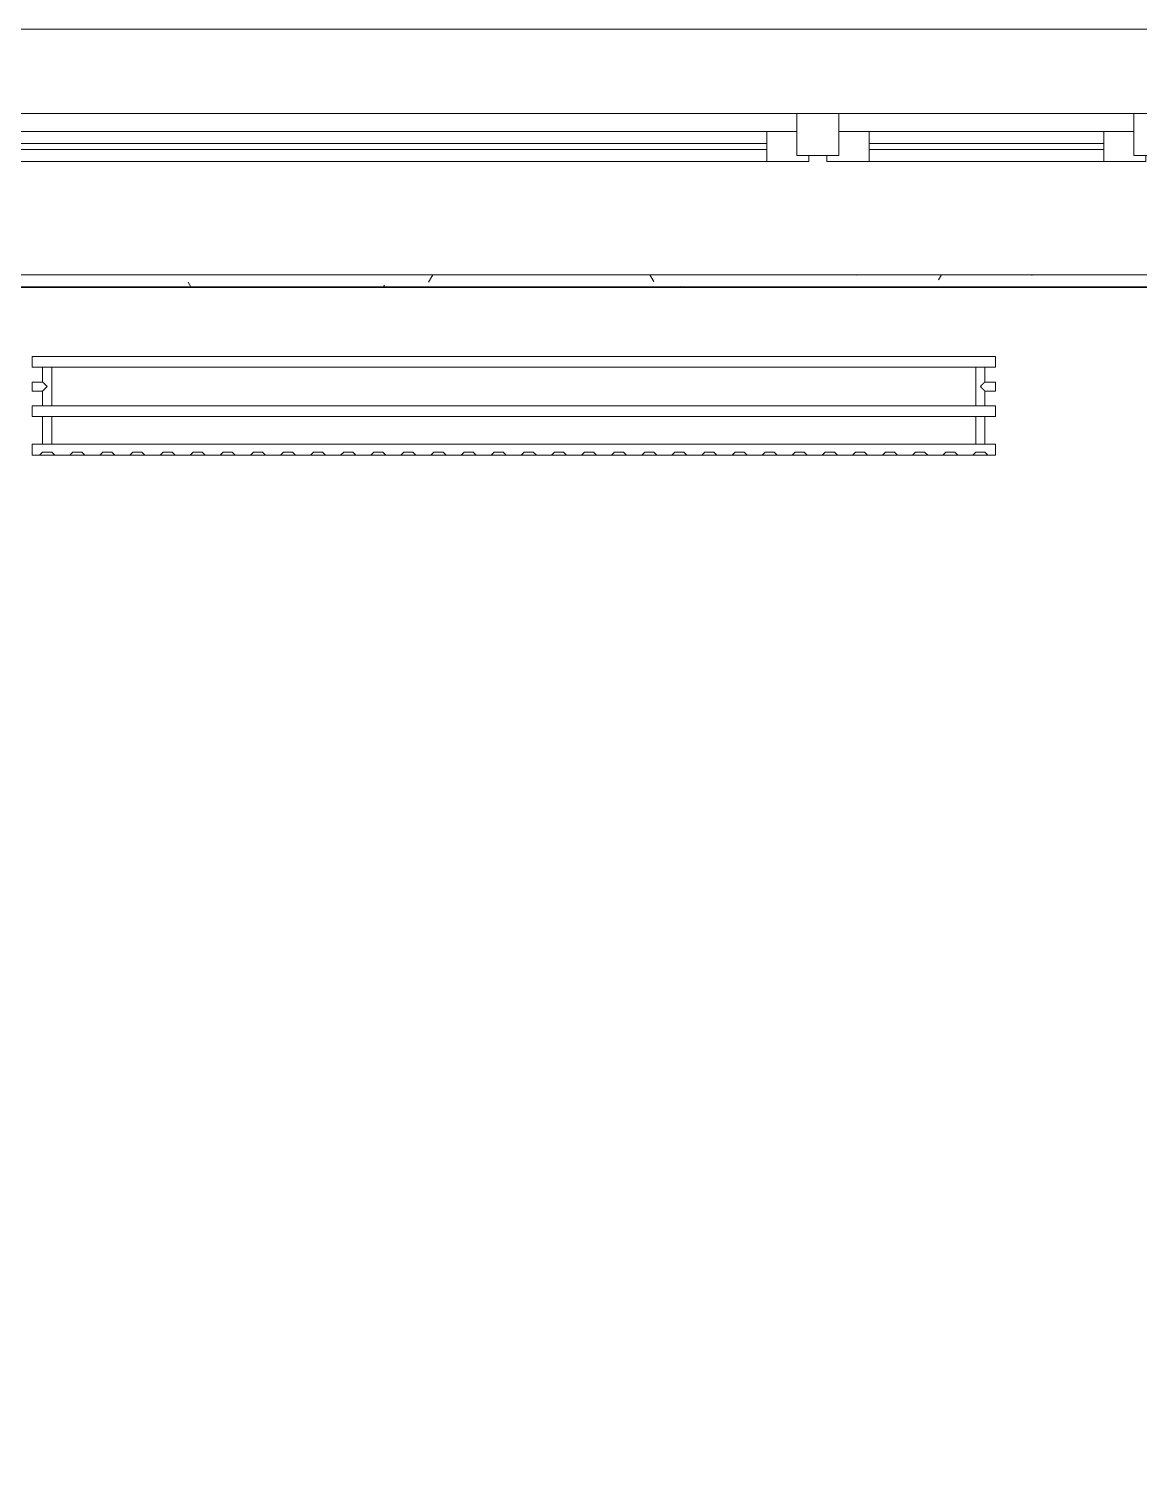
# Model space of a CAD drawing. Header units: millimetres. Extents: x -1113 to 415037, y -3642 to 354837.
# Drawn here: x 252417 to 254261, y 19145 to 21558 of the extents above; entities that cross this region are included whole.
import ezdxf

# ---------------------------------------------------------------- set-up
doc = ezdxf.new("R2010")
doc.units = ezdxf.units.MM
for name, color, linetype, lineweight in [('A-AREA-BNDY', 7, 'Continuous', 5), ('A-GLAZ', 7, 'Continuous', 9), ('A-GLAZ-1', 7, 'Continuous', 5), ('A-WALL', 7, 'Continuous', 5), ('I-WALL', 7, 'Continuous', 5)]:
    doc.layers.add(name, color=color, linetype=linetype, lineweight=lineweight)
doc.layers.add('A-WALL-1', color=9, linetype='Continuous', lineweight=5, true_color=0x808080)
doc.layers.add('M-EQPM-1', color=7, linetype='Continuous', lineweight=9, true_color=0xb2b2b2)

# ---------------------------------------------------------------- blocks, each defined once
blk = doc.blocks.new('120_Окно_СКБ_2Ст_Фрамуга сверху - 120_Окно_СКБ_2Ст_2300х2500_h_ ДОО-23103760-Объем проектирования 2 этажа')
at = {"layer": 'A-GLAZ'}
for p, q in [((-1150, -127), (-1150, -57)), ((-1150, -57), (-1080, -57)), ((-1080, -57), (-1080, -127)), ((520, -127), (520, -57)), ((520, -57), (590, -57)), ((590, -57), (590, -127)), ((1080, -127), (1080, -57)), ((1080, -57), (1150, -57)), ((1150, -57), (1150, -127)), ((520, -87), (-1080, -87)), ((-1080, -87), (-1080, -127)), ((-1030, -137), (-1030, -87)), ((470, -137), (470, -87)), ((520, -127), (520, -87)), ((1080, -87), (590, -87)), ((590, -87), (590, -127)), ((640, -137), (640, -87)), ((1030, -137), (1030, -87)), ((1080, -127), (1080, -87)), ((-1080, -127), (-1150, -127)), ((-1080, -127), (-1100, -127)), ((-1100, -127), (-1100, -137)), ((-1100, -137), (540, -137)), ((540, -137), (-1100, -137)), ((590, -127), (520, -127)), ((540, -127), (520, -127)), ((540, -137), (540, -127)), ((590, -127), (570, -127)), ((570, -127), (570, -137)), ((570, -137), (1100, -137)), ((1100, -137), (570, -137)), ((1150, -127), (1080, -127)), ((1100, -127), (1080, -127)), ((1100, -137), (1100, -127))]:
    blk.add_line(p, q, dxfattribs=at)
at = {"layer": 'A-GLAZ-1'}
for p, q in [((1150, -57), (-1150, -57)), ((-1080, -57), (1080, -57)), ((-1030, -107), (470, -107)), ((470, -117), (-1030, -117)), ((640, -107), (1030, -107)), ((1030, -117), (640, -117)), ((-1130, -127), (-1100, -127)), ((540, -127), (570, -127)), ((540, -127), (570, -127)), ((1100, -127), (1130, -127))]:
    blk.add_line(p, q, dxfattribs=at)
blk = doc.blocks.new('radiator_prado_classic_z_tip_30_po exemplyaru - Classic Z Тип 30-300-31137165-Объем проектирования 2 этажа')
at = {"layer": 'M-EQPM-1'}
for p, q in [((0, 228), (0, 210)), ((1600, 228), (0, 228)), ((0, 210), (0, 228)), ((0, 228), (12.5, 228)), ((12.5, 228), (37.5, 228)), ((37.5, 228), (12.5, 228)), ((12.5, 228), (37.5, 228)), ((12.5, 228), (17.5, 223)), ((12.5, 228), (17.5, 223)), ((32.5, 223), (17.5, 223)), ((17.5, 223), (32.5, 223)), ((32.5, 223), (37.5, 228)), ((37.5, 228), (32.5, 223)), ((37.5, 228), (62.5, 228)), ((62.5, 228), (87.5, 228)), ((87.5, 228), (62.5, 228)), ((62.5, 228), (87.5, 228)), ((62.5, 228), (67.5, 223)), ((62.5, 228), (67.5, 223)), ((82.5, 223), (67.5, 223)), ((67.5, 223), (82.5, 223)), ((82.5, 223), (87.5, 228)), ((87.5, 228), (82.5, 223)), ((87.5, 228), (112.5, 228)), ((112.5, 228), (137.5, 228)), ((137.5, 228), (112.5, 228)), ((112.5, 228), (137.5, 228)), ((112.5, 228), (117.5, 223)), ((112.5, 228), (117.5, 223)), ((132.5, 223), (117.5, 223)), ((117.5, 223), (132.5, 223)), ((132.5, 223), (137.5, 228)), ((137.5, 228), (132.5, 223)), ((137.5, 228), (162.5, 228)), ((162.5, 228), (187.5, 228)), ((187.5, 228), (162.5, 228)), ((162.5, 228), (187.5, 228)), ((162.5, 228), (167.5, 223)), ((162.5, 228), (167.5, 223)), ((182.5, 223), (167.5, 223)), ((167.5, 223), (182.5, 223)), ((182.5, 223), (187.5, 228)), ((187.5, 228), (182.5, 223)), ((187.5, 228), (212.5, 228)), ((212.5, 228), (237.5, 228)), ((237.5, 228), (212.5, 228)), ((212.5, 228), (237.5, 228)), ((212.5, 228), (217.5, 223)), ((212.5, 228), (217.5, 223)), ((232.5, 223), (217.5, 223)), ((217.5, 223), (232.5, 223)), ((232.5, 223), (237.5, 228)), ((237.5, 228), (232.5, 223)), ((237.5, 228), (262.5, 228)), ((262.5, 228), (287.5, 228)), ((287.5, 228), (262.5, 228)), ((262.5, 228), (287.5, 228)), ((262.5, 228), (267.5, 223)), ((262.5, 228), (267.5, 223)), ((282.5, 223), (267.5, 223)), ((267.5, 223), (282.5, 223)), ((282.5, 223), (287.5, 228)), ((287.5, 228), (282.5, 223)), ((287.5, 228), (312.5, 228)), ((312.5, 228), (337.5, 228)), ((337.5, 228), (312.5, 228)), ((312.5, 228), (337.5, 228)), ((312.5, 228), (317.5, 223)), ((312.5, 228), (317.5, 223)), ((332.5, 223), (317.5, 223)), ((317.5, 223), (332.5, 223)), ((332.5, 223), (337.5, 228)), ((337.5, 228), (332.5, 223)), ((337.5, 228), (362.5, 228)), ((362.5, 228), (387.5, 228)), ((387.5, 228), (362.5, 228)), ((362.5, 228), (387.5, 228)), ((362.5, 228), (367.5, 223)), ((362.5, 228), (367.5, 223)), ((382.5, 223), (367.5, 223)), ((367.5, 223), (382.5, 223)), ((382.5, 223), (387.5, 228)), ((387.5, 228), (382.5, 223)), ((387.5, 228), (412.5, 228)), ((412.5, 228), (437.5, 228)), ((437.5, 228), (412.5, 228)), ((412.5, 228), (437.5, 228)), ((412.5, 228), (417.5, 223)), ((412.5, 228), (417.5, 223)), ((432.5, 223), (417.5, 223)), ((417.5, 223), (432.5, 223)), ((432.5, 223), (437.5, 228)), ((437.5, 228), (432.5, 223)), ((437.5, 228), (462.5, 228)), ((462.5, 228), (487.5, 228)), ((487.5, 228), (462.5, 228)), ((462.5, 228), (487.5, 228)), ((462.5, 228), (467.5, 223)), ((462.5, 228), (467.5, 223)), ((482.5, 223), (467.5, 223)), ((467.5, 223), (482.5, 223)), ((482.5, 223), (487.5, 228)), ((487.5, 228), (482.5, 223)), ((487.5, 228), (512.5, 228)), ((512.5, 228), (537.5, 228)), ((537.5, 228), (512.5, 228)), ((512.5, 228), (537.5, 228)), ((512.5, 228), (517.5, 223)), ((512.5, 228), (517.5, 223)), ((532.5, 223), (517.5, 223)), ((517.5, 223), (532.5, 223)), ((532.5, 223), (537.5, 228)), ((537.5, 228), (532.5, 223)), ((537.5, 228), (562.5, 228)), ((562.5, 228), (587.5, 228)), ((587.5, 228), (562.5, 228)), ((562.5, 228), (587.5, 228)), ((562.5, 228), (567.5, 223)), ((562.5, 228), (567.5, 223)), ((582.5, 223), (567.5, 223)), ((567.5, 223), (582.5, 223)), ((582.5, 223), (587.5, 228)), ((587.5, 228), (582.5, 223)), ((587.5, 228), (612.5, 228)), ((612.5, 228), (637.5, 228)), ((637.5, 228), (612.5, 228)), ((612.5, 228), (637.5, 228)), ((612.5, 228), (617.5, 223)), ((612.5, 228), (617.5, 223)), ((632.5, 223), (617.5, 223)), ((617.5, 223), (632.5, 223)), ((632.5, 223), (637.5, 228)), ((637.5, 228), (632.5, 223)), ((637.5, 228), (662.5, 228)), ((662.5, 228), (687.5, 228)), ((687.5, 228), (662.5, 228)), ((662.5, 228), (687.5, 228)), ((662.5, 228), (667.5, 223)), ((662.5, 228), (667.5, 223)), ((682.5, 223), (667.5, 223)), ((667.5, 223), (682.5, 223)), ((682.5, 223), (687.5, 228)), ((687.5, 228), (682.5, 223)), ((687.5, 228), (712.5, 228)), ((712.5, 228), (737.5, 228)), ((737.5, 228), (712.5, 228)), ((712.5, 228), (737.5, 228)), ((712.5, 228), (717.5, 223)), ((712.5, 228), (717.5, 223)), ((732.5, 223), (717.5, 223)), ((717.5, 223), (732.5, 223)), ((732.5, 223), (737.5, 228)), ((737.5, 228), (732.5, 223)), ((737.5, 228), (762.5, 228)), ((762.5, 228), (787.5, 228)), ((787.5, 228), (762.5, 228)), ((762.5, 228), (787.5, 228)), ((762.5, 228), (767.5, 223)), ((762.5, 228), (767.5, 223)), ((782.5, 223), (767.5, 223)), ((767.5, 223), (782.5, 223)), ((782.5, 223), (787.5, 228)), ((787.5, 228), (782.5, 223)), ((787.5, 228), (812.5, 228)), ((812.5, 228), (837.5, 228)), ((837.5, 228), (812.5, 228)), ((812.5, 228), (837.5, 228)), ((812.5, 228), (817.5, 223)), ((812.5, 228), (817.5, 223)), ((832.5, 223), (817.5, 223)), ((817.5, 223), (832.5, 223)), ((832.5, 223), (837.5, 228)), ((837.5, 228), (832.5, 223)), ((837.5, 228), (862.5, 228)), ((862.5, 228), (887.5, 228)), ((887.5, 228), (862.5, 228)), ((862.5, 228), (887.5, 228)), ((862.5, 228), (867.5, 223)), ((862.5, 228), (867.5, 223)), ((882.5, 223), (867.5, 223)), ((867.5, 223), (882.5, 223)), ((882.5, 223), (887.5, 228)), ((887.5, 228), (882.5, 223)), ((887.5, 228), (912.5, 228)), ((912.5, 228), (937.5, 228)), ((937.5, 228), (912.5, 228)), ((912.5, 228), (937.5, 228)), ((912.5, 228), (917.5, 223)), ((912.5, 228), (917.5, 223)), ((932.5, 223), (917.5, 223)), ((917.5, 223), (932.5, 223)), ((932.5, 223), (937.5, 228)), ((937.5, 228), (932.5, 223)), ((937.5, 228), (962.5, 228)), ((962.5, 228), (987.5, 228)), ((987.5, 228), (962.5, 228)), ((962.5, 228), (987.5, 228)), ((962.5, 228), (967.5, 223)), ((962.5, 228), (967.5, 223)), ((982.5, 223), (967.5, 223)), ((967.5, 223), (982.5, 223)), ((982.5, 223), (987.5, 228)), ((987.5, 228), (982.5, 223)), ((987.5, 228), (1012.5, 228)), ((1012.5, 228), (1037.5, 228)), ((1037.5, 228), (1012.5, 228)), ((1012.5, 228), (1037.5, 228)), ((1012.5, 228), (1017.5, 223)), ((1012.5, 228), (1017.5, 223)), ((1032.5, 223), (1017.5, 223)), ((1017.5, 223), (1032.5, 223)), ((1032.5, 223), (1037.5, 228)), ((1037.5, 228), (1032.5, 223)), ((1037.5, 228), (1062.5, 228)), ((1087.5, 228), (1062.5, 228)), ((1062.5, 228), (1087.5, 228)), ((1062.5, 228), (1067.5, 223)), ((1062.5, 228), (1067.5, 223)), ((1064.3, 228), (1087.5, 228)), ((1082.5, 223), (1067.5, 223)), ((1067.5, 223), (1082.5, 223)), ((1082.5, 223), (1087.5, 228)), ((1087.5, 228), (1082.5, 223)), ((1087.5, 228), (1112.5, 228)), ((1112.5, 228), (1137.5, 228)), ((1137.5, 228), (1112.5, 228)), ((1112.5, 228), (1137.5, 228)), ((1112.5, 228), (1117.5, 223)), ((1112.5, 228), (1117.5, 223)), ((1132.5, 223), (1117.5, 223)), ((1117.5, 223), (1132.5, 223)), ((1132.5, 223), (1137.5, 228)), ((1137.5, 228), (1132.5, 223)), ((1137.5, 228), (1162.5, 228)), ((1162.5, 228), (1187.5, 228)), ((1187.5, 228), (1162.5, 228)), ((1162.5, 228), (1187.5, 228)), ((1162.5, 228), (1167.5, 223)), ((1162.5, 228), (1167.5, 223)), ((1182.5, 223), (1167.5, 223)), ((1167.5, 223), (1182.5, 223)), ((1182.5, 223), (1187.5, 228)), ((1187.5, 228), (1182.5, 223)), ((1187.5, 228), (1212.5, 228)), ((1212.5, 228), (1237.5, 228)), ((1237.5, 228), (1212.5, 228)), ((1212.5, 228), (1237.5, 228)), ((1212.5, 228), (1217.5, 223)), ((1212.5, 228), (1217.5, 223)), ((1232.5, 223), (1217.5, 223)), ((1217.5, 223), (1232.5, 223)), ((1232.5, 223), (1237.5, 228)), ((1237.5, 228), (1232.5, 223)), ((1237.5, 228), (1262.5, 228)), ((1262.5, 228), (1287.5, 228)), ((1287.5, 228), (1262.5, 228)), ((1262.5, 228), (1287.5, 228)), ((1262.5, 228), (1267.5, 223)), ((1262.5, 228), (1267.5, 223)), ((1282.5, 223), (1267.5, 223)), ((1267.5, 223), (1282.5, 223)), ((1282.5, 223), (1287.5, 228)), ((1287.5, 228), (1282.5, 223)), ((1287.5, 228), (1312.5, 228)), ((1312.5, 228), (1337.5, 228)), ((1337.5, 228), (1312.5, 228)), ((1312.5, 228), (1337.5, 228)), ((1312.5, 228), (1317.5, 223)), ((1312.5, 228), (1317.5, 223)), ((1332.5, 223), (1317.5, 223)), ((1317.5, 223), (1332.5, 223)), ((1332.5, 223), (1337.5, 228)), ((1337.5, 228), (1332.5, 223)), ((1337.5, 228), (1362.5, 228)), ((1362.5, 228), (1387.5, 228)), ((1387.5, 228), (1362.5, 228)), ((1362.5, 228), (1387.5, 228)), ((1362.5, 228), (1367.5, 223)), ((1362.5, 228), (1367.5, 223)), ((1382.5, 223), (1367.5, 223)), ((1367.5, 223), (1382.5, 223)), ((1382.5, 223), (1387.5, 228)), ((1387.5, 228), (1382.5, 223)), ((1387.5, 228), (1412.5, 228)), ((1412.5, 228), (1437.5, 228)), ((1437.5, 228), (1412.5, 228)), ((1412.5, 228), (1437.5, 228)), ((1412.5, 228), (1417.5, 223)), ((1412.5, 228), (1417.5, 223)), ((1432.5, 223), (1417.5, 223)), ((1417.5, 223), (1432.5, 223)), ((1432.5, 223), (1437.5, 228)), ((1437.5, 228), (1432.5, 223)), ((1437.5, 228), (1462.5, 228)), ((1462.5, 228), (1487.5, 228)), ((1487.5, 228), (1462.5, 228)), ((1462.5, 228), (1487.5, 228)), ((1462.5, 228), (1467.5, 223)), ((1462.5, 228), (1467.5, 223)), ((1482.5, 223), (1467.5, 223)), ((1467.5, 223), (1482.5, 223)), ((1482.5, 223), (1487.5, 228)), ((1487.5, 228), (1482.5, 223)), ((1487.5, 228), (1512.5, 228)), ((1512.5, 228), (1537.5, 228)), ((1537.5, 228), (1512.5, 228)), ((1512.5, 228), (1537.5, 228)), ((1512.5, 228), (1517.5, 223)), ((1512.5, 228), (1517.5, 223)), ((1532.5, 223), (1517.5, 223)), ((1517.5, 223), (1532.5, 223)), ((1532.5, 223), (1537.5, 228)), ((1537.5, 228), (1532.5, 223)), ((1537.5, 228), (1562.5, 228)), ((1562.5, 228), (1587.5, 228)), ((1587.5, 228), (1562.5, 228)), ((1562.5, 228), (1587.5, 228)), ((1562.5, 228), (1567.5, 223)), ((1562.5, 228), (1567.5, 223)), ((1582.5, 223), (1567.5, 223)), ((1567.5, 223), (1582.5, 223)), ((1582.5, 223), (1587.5, 228)), ((1587.5, 228), (1582.5, 223)), ((1587.5, 228), (1600, 228)), ((1600, 210), (1600, 228)), ((1600, 228), (1600, 210)), ((0, 210), (1600, 210)), ((17.8, 210), (0, 210)), ((17.5, 210), (17.5, 164)), ((17.5, 210), (17.5, 164)), ((17.8, 210), (17.5, 210)), ((17.5, 210), (17.8, 210)), ((17.8, 210), (17.5, 210)), ((17.5, 210), (32.5, 210)), ((32.2, 210), (17.8, 210)), ((17.8, 210), (23.1, 210)), ((32.2, 210), (17.8, 210)), ((23.1, 210), (26.9, 210)), ((26.9, 210), (32.2, 210)), ((32.5, 210), (32.2, 210)), ((32.2, 210), (32.5, 210)), ((32.5, 210), (32.2, 210)), ((1567.8, 210), (32.2, 210)), ((32.5, 164), (32.5, 210)), ((32.5, 164), (32.5, 210)), ((1567.5, 210), (1567.5, 164)), ((1567.5, 210), (1567.5, 164)), ((1567.8, 210), (1567.5, 210)), ((1567.5, 210), (1582.5, 210)), ((1567.8, 210), (1567.5, 210)), ((1567.5, 210), (1567.8, 210)), ((1582.2, 210), (1567.8, 210)), ((1582.2, 210), (1567.8, 210)), ((1567.8, 210), (1582.2, 210)), ((1582.5, 210), (1582.2, 210)), ((1582.5, 210), (1582.2, 210)), ((1582.2, 210), (1582.5, 210)), ((1600, 210), (1582.2, 210)), ((1582.5, 164), (1582.5, 210)), ((1582.5, 164), (1582.5, 210)), ((1600, 164), (0, 164)), ((0, 164), (0, 146)), ((0, 146), (0, 164)), ((0, 164), (17.8, 164)), ((0, 146), (1600, 146)), ((18.5, 146), (0, 146)), ((17.8, 164), (17.5, 164)), ((17.5, 164), (17.8, 164)), ((17.8, 164), (17.5, 164)), ((17.5, 164), (32.5, 164)), ((17.5, 146), (17.5, 121.5)), ((17.5, 146), (17.5, 121.5)), ((17.5, 146), (18.5, 146)), ((18.5, 146), (17.5, 146)), ((17.5, 146), (18.5, 146)), ((32.5, 146), (17.5, 146)), ((32.2, 164), (17.8, 164)), ((17.8, 164), (32.2, 164)), ((32.2, 164), (17.8, 164)), ((18.5, 146), (26.9, 146)), ((32.2, 146), (18.5, 146)), ((18.5, 146), (32.2, 146)), ((26.9, 146), (30.3, 146)), ((30.3, 146), (32.2, 146)), ((32.5, 164), (32.2, 164)), ((32.2, 164), (32.5, 164)), ((32.5, 164), (32.2, 164)), ((32.2, 164), (1567.8, 164)), ((32.2, 146), (32.5, 146)), ((32.5, 146), (32.2, 146)), ((32.2, 146), (32.5, 146)), ((1567.8, 146), (32.2, 146)), ((32.5, 82), (32.5, 146)), ((32.5, 82), (32.5, 146)), ((1567.8, 164), (1567.5, 164)), ((1567.5, 164), (1582.5, 164)), ((1567.8, 164), (1567.5, 164)), ((1567.5, 164), (1567.8, 164)), ((1567.5, 146), (1567.5, 82)), ((1567.5, 146), (1567.5, 82)), ((1567.5, 146), (1567.8, 146)), ((1582.5, 146), (1567.5, 146)), ((1567.5, 146), (1567.8, 146)), ((1567.8, 146), (1567.5, 146)), ((1582.2, 164), (1567.8, 164)), ((1568.5, 164), (1567.8, 164)), ((1567.8, 164), (1582.2, 164)), ((1567.8, 146), (1575, 146)), ((1567.8, 146), (1571.2, 146)), ((1568.5, 146), (1567.8, 146)), ((1569.7, 164), (1568.5, 164)), ((1569.7, 146), (1568.5, 146)), ((1571.2, 164), (1569.7, 164)), ((1573.1, 146), (1569.7, 146)), ((1573.1, 164), (1571.2, 164)), ((1571.2, 146), (1581.5, 146)), ((1575, 164), (1573.1, 164)), ((1576.9, 146), (1573.1, 146)), ((1576.9, 164), (1575, 164)), ((1575, 146), (1576.9, 146)), ((1578.7, 164), (1576.9, 164)), ((1576.9, 146), (1578.7, 146)), ((1580.3, 146), (1576.9, 146)), ((1580.3, 164), (1578.7, 164)), ((1578.7, 146), (1580.3, 146)), ((1581.5, 164), (1580.3, 164)), ((1580.3, 146), (1581.5, 146)), ((1581.5, 146), (1580.3, 146)), ((1582.2, 164), (1581.5, 164)), ((1581.5, 146), (1582.5, 146)), ((1581.5, 146), (1582.5, 146)), ((1582.5, 146), (1581.5, 146)), ((1600, 146), (1581.5, 146)), ((1582.5, 164), (1582.2, 164)), ((1582.5, 164), (1582.2, 164)), ((1582.2, 164), (1582.5, 164)), ((1582.2, 164), (1600, 164)), ((1582.5, 121.5), (1582.5, 146)), ((1582.5, 121.5), (1582.5, 146)), ((1600, 146), (1600, 164)), ((1600, 164), (1600, 146)), ((17.5, 121.5), (0, 121.5)), ((17.5, 121.5), (0, 121.5)), ((0, 121.5), (0, 120.5)), ((0, 106.5), (0, 121.5)), ((1600, 121.5), (1582.5, 121.5)), ((1600, 121.5), (1582.5, 121.5)), ((1600, 121.5), (1600, 106.5)), ((1600, 120.5), (1600, 121.5)), ((1600, 121.5), (1600, 120.5)), ((1600, 120.5), (1600, 121.5)), ((0, 120.5), (0, 107.5)), ((0, 120.5), (0, 119.3)), ((0, 114), (0, 120.5)), ((0, 120.5), (0, 120.5)), ((0, 119.3), (0, 117.8)), ((0, 117.8), (0, 114)), ((0, 114), (0, 110.3)), ((0, 107.5), (0, 114)), ((0, 110.3), (0, 108.7)), ((0, 108.7), (0, 107.5)), ((0, 107.5), (0, 106.5)), ((0, 107.5), (0, 107.5)), ((0, 106.5), (17.5, 106.5)), ((0, 106.5), (17.5, 106.5)), ((17.5, 106.5), (17.5, 82)), ((17.5, 106.5), (17.5, 82)), ((1582.5, 82), (1582.5, 106.5)), ((1582.5, 106.5), (1600, 106.5)), ((1582.5, 82), (1582.5, 106.5)), ((1582.5, 106.5), (1600, 106.5)), ((1600, 107.5), (1600, 120.5)), ((1600, 120.5), (1600, 107.5)), ((1600, 107.5), (1600, 120.5)), ((1600, 106.5), (1600, 107.5)), ((1600, 107.5), (1600, 106.5)), ((1600, 106.5), (1600, 107.5)), ((1600, 82), (0, 82)), ((0, 82), (0, 64)), ((0, 64), (0, 82)), ((0, 82), (18.5, 82)), ((18.5, 82), (17.5, 82)), ((17.5, 82), (18.5, 82)), ((18.5, 82), (17.5, 82)), ((17.5, 82), (32.5, 82)), ((25, 82), (18.5, 82)), ((18.5, 82), (32.2, 82)), ((32.2, 82), (18.5, 82)), ((31.5, 82), (25, 82)), ((32.2, 82), (31.5, 82)), ((32.5, 82), (32.2, 82)), ((32.2, 82), (32.5, 82)), ((32.5, 82), (32.2, 82)), ((32.2, 82), (1567.8, 82)), ((1567.8, 82), (1567.5, 82)), ((1567.5, 82), (1582.5, 82)), ((1567.8, 82), (1567.5, 82)), ((1567.5, 82), (1567.8, 82)), ((1581.5, 82), (1567.8, 82)), ((1578.7, 82), (1567.8, 82)), ((1567.8, 82), (1568.5, 82)), ((1568.5, 82), (1571.2, 82)), ((1571.2, 82), (1581.5, 82)), ((1580.3, 82), (1578.7, 82)), ((1581.5, 82), (1580.3, 82)), ((1582.5, 82), (1581.5, 82)), ((1582.5, 82), (1581.5, 82)), ((1581.5, 82), (1582.5, 82)), ((1581.5, 82), (1600, 82)), ((1600, 64), (1600, 82)), ((1600, 82), (1600, 64)), ((1600, 64), (0, 64)), ((0, 64), (1600, 64))]:
    blk.add_line(p, q, dxfattribs=at)
for points, knots in [([(18.5, 120.5), (18.4, 120.6), (18.3, 120.7), (18.1, 120.9), (17.9, 121.1), (17.8, 121.2), (17.7, 121.3), (17.5, 121.5), (17.5, 121.5), (17.5, 121.5)], [0.7142857, 0.7142857, 0.7142857, 0.7142857, 0.75, 0.7857143, 0.8214286, 0.8571429, 0.8928571, 0.9285714, 1, 1, 1, 1]), ([(17.5, 121.5), (17.5, 121.5), (17.5, 121.5), (17.7, 121.3), (17.8, 121.2), (17.9, 121.1), (18.1, 120.9), (18.3, 120.7), (18.4, 120.6), (18.5, 120.5)], [0, 0, 0, 0, 0.0714286, 0.1071429, 0.1428571, 0.1785714, 0.2142857, 0.25, 0.2857143, 0.2857143, 0.2857143, 0.2857143]), ([(17.5, 121.5), (17.5, 121.5), (17.5, 121.5), (17.7, 121.3), (17.8, 121.2), (17.9, 121.1), (18.1, 120.9), (18.3, 120.7), (18.4, 120.6), (18.5, 120.5)], [0, 0, 0, 0, 0.0714286, 0.1071429, 0.1428571, 0.1785714, 0.2142857, 0.25, 0.2857143, 0.2857143, 0.2857143, 0.2857143]), ([(25, 114), (24.5, 114.5), (23.6, 115.4), (22.4, 116.6), (21.6, 117.4), (21.1, 117.9), (20.8, 118.2), (20.5, 118.5), (20.2, 118.8), (19.8, 119.1), (19.6, 119.4), (19.3, 119.7), (19, 120), (18.7, 120.3), (18.5, 120.5), (18.3, 120.7), (18.1, 120.9), (17.9, 121.1), (17.8, 121.2), (17.7, 121.3), (17.5, 121.5), (17.5, 121.5), (17.5, 121.5)], [0, 0, 0, 0, 0.142857, 0.285714, 0.357143, 0.392857, 0.428571, 0.464286, 0.5, 0.535714, 0.571429, 0.607143, 0.642857, 0.678571, 0.714286, 0.75, 0.785714, 0.821429, 0.857143, 0.892857, 0.928571, 1, 1, 1, 1]), ([(1575, 114), (1575.5, 114.5), (1576.4, 115.4), (1577.6, 116.6), (1578.4, 117.4), (1578.9, 117.9), (1579.2, 118.2), (1579.5, 118.5), (1579.8, 118.8), (1580.1, 119.2), (1580.4, 119.4), (1580.7, 119.7), (1581, 120), (1581.3, 120.3), (1581.5, 120.5), (1581.7, 120.7), (1581.9, 120.9), (1582.1, 121.1), (1582.2, 121.2), (1582.3, 121.3), (1582.5, 121.5), (1582.5, 121.5), (1582.5, 121.5)], [0, 0, 0, 0, 0.142857, 0.285714, 0.357143, 0.392857, 0.428571, 0.464286, 0.5, 0.535714, 0.571429, 0.607143, 0.642857, 0.678571, 0.714286, 0.75, 0.785714, 0.821429, 0.857143, 0.892857, 0.928571, 1, 1, 1, 1]), ([(1582.5, 121.5), (1582.5, 121.5), (1582.5, 121.5), (1582.3, 121.3), (1582.2, 121.2), (1582.1, 121.1), (1581.9, 120.9), (1581.7, 120.7), (1581.6, 120.6), (1581.5, 120.5)], [0, 0, 0, 0, 0.0714286, 0.1071429, 0.1428571, 0.1785714, 0.2142857, 0.25, 0.2857143, 0.2857143, 0.2857143, 0.2857143]), ([(1582.5, 121.5), (1582.5, 121.5), (1582.5, 121.5), (1582.3, 121.3), (1582.2, 121.2), (1582.1, 121.1), (1581.9, 120.9), (1581.7, 120.7), (1581.6, 120.6), (1581.5, 120.5)], [0, 0, 0, 0, 0.0714286, 0.1071429, 0.1428571, 0.1785714, 0.2142857, 0.25, 0.2857143, 0.2857143, 0.2857143, 0.2857143]), ([(1581.5, 120.5), (1581.6, 120.6), (1581.7, 120.7), (1581.9, 120.9), (1582.1, 121.1), (1582.2, 121.2), (1582.3, 121.3), (1582.5, 121.5), (1582.5, 121.5), (1582.5, 121.5)], [0.7142857, 0.7142857, 0.7142857, 0.7142857, 0.75, 0.7857143, 0.8214286, 0.8571429, 0.8928571, 0.9285714, 1, 1, 1, 1]), ([(17.5, 106.5), (17.5, 106.5), (17.5, 106.5), (17.7, 106.7), (17.8, 106.8), (17.9, 106.9), (18.1, 107.1), (18.3, 107.3), (18.5, 107.5), (18.7, 107.7), (19, 108), (19.3, 108.3), (19.6, 108.6), (19.8, 108.9), (20.3, 109.3), (20.7, 109.7), (21.1, 110.1), (21.6, 110.6), (22.4, 111.4), (23.6, 112.6), (24.5, 113.5), (25, 114)], [0, 0, 0, 0, 0.071429, 0.107143, 0.142857, 0.178571, 0.214286, 0.25, 0.285714, 0.321429, 0.357143, 0.392857, 0.428571, 0.464286, 0.5, 0.571429, 0.607143, 0.642857, 0.714286, 0.857143, 1, 1, 1, 1]), ([(17.5, 106.5), (17.5, 106.5), (17.5, 106.5), (17.7, 106.7), (17.8, 106.8), (17.9, 106.9), (18.1, 107.1), (18.3, 107.3), (18.4, 107.4), (18.5, 107.5)], [0, 0, 0, 0, 0.0714286, 0.1071429, 0.1428571, 0.1785714, 0.2142857, 0.25, 0.2857143, 0.2857143, 0.2857143, 0.2857143]), ([(18.5, 107.5), (18.4, 107.4), (18.3, 107.3), (18.1, 107.1), (17.9, 106.9), (17.8, 106.8), (17.7, 106.7), (17.5, 106.5), (17.5, 106.5), (17.5, 106.5)], [0.7142857, 0.7142857, 0.7142857, 0.7142857, 0.75, 0.7857143, 0.8214286, 0.8571429, 0.8928571, 0.9285714, 1, 1, 1, 1]), ([(18.5, 107.5), (18.4, 107.4), (18.3, 107.3), (18.1, 107.1), (17.9, 106.9), (17.8, 106.8), (17.7, 106.7), (17.5, 106.5), (17.5, 106.5), (17.5, 106.5)], [0.7142857, 0.7142857, 0.7142857, 0.7142857, 0.75, 0.7857143, 0.8214286, 0.8571429, 0.8928571, 0.9285714, 1, 1, 1, 1]), ([(22.1, 116.9), (21.9, 117.1), (21.6, 117.4), (21.1, 117.9), (20.8, 118.2), (20.5, 118.5), (20.2, 118.8), (19.9, 119.2), (19.7, 119.3), (19.6, 119.4)], [0.2857143, 0.2857143, 0.2857143, 0.2857143, 0.3571429, 0.3928571, 0.4285714, 0.4642857, 0.5, 0.5357143, 0.5714286, 0.5714286, 0.5714286, 0.5714286]), ([(19.6, 119.4), (19.7, 119.3), (19.9, 119.2), (20.3, 118.7), (20.7, 118.3), (21.1, 117.9), (21.6, 117.4), (21.9, 117.1), (22.1, 116.9)], [0.4285714, 0.4285714, 0.4285714, 0.4285714, 0.4642857, 0.5, 0.5714286, 0.6071429, 0.6428571, 0.7142857, 0.7142857, 0.7142857, 0.7142857]), ([(19.6, 119.4), (19.7, 119.3), (19.8, 119.1), (20.3, 118.7), (20.7, 118.3), (21.1, 117.9), (21.6, 117.4), (21.9, 117.1), (22.1, 116.9)], [0.4285714, 0.4285714, 0.4285714, 0.4285714, 0.4642857, 0.5, 0.5714286, 0.6071429, 0.6428571, 0.7142857, 0.7142857, 0.7142857, 0.7142857]), ([(19.6, 108.6), (19.7, 108.7), (19.9, 108.8), (20.3, 109.3), (20.7, 109.7), (21.1, 110.1), (21.6, 110.6), (21.9, 110.9), (22.1, 111.1)], [0.4285714, 0.4285714, 0.4285714, 0.4285714, 0.4642857, 0.5, 0.5714286, 0.6071429, 0.6428571, 0.7142857, 0.7142857, 0.7142857, 0.7142857]), ([(22.1, 111.1), (21.9, 110.9), (21.6, 110.6), (21.1, 110.1), (20.8, 109.8), (20.5, 109.5), (20.2, 109.2), (19.9, 108.8), (19.7, 108.7), (19.6, 108.6)], [0.2857143, 0.2857143, 0.2857143, 0.2857143, 0.3571429, 0.3928571, 0.4285714, 0.4642857, 0.5, 0.5357143, 0.5714286, 0.5714286, 0.5714286, 0.5714286]), ([(22.1, 111.1), (21.9, 110.9), (21.6, 110.6), (21.1, 110.1), (20.8, 109.8), (20.5, 109.5), (20.2, 109.2), (19.8, 108.9), (19.7, 108.7), (19.6, 108.6)], [0.2857143, 0.2857143, 0.2857143, 0.2857143, 0.3571429, 0.3928571, 0.4285714, 0.4642857, 0.5, 0.5357143, 0.5714286, 0.5714286, 0.5714286, 0.5714286]), ([(1582.5, 106.5), (1582.5, 106.5), (1582.5, 106.5), (1582.3, 106.7), (1582.2, 106.8), (1582.1, 106.9), (1581.9, 107.1), (1581.7, 107.3), (1581.5, 107.5), (1581.3, 107.7), (1581, 108), (1580.7, 108.3), (1580.4, 108.6), (1580.1, 108.8), (1579.7, 109.3), (1579.3, 109.7), (1578.9, 110.1), (1578.4, 110.6), (1577.6, 111.4), (1576.4, 112.6), (1575.5, 113.5), (1575, 114)], [0, 0, 0, 0, 0.071429, 0.107143, 0.142857, 0.178571, 0.214286, 0.25, 0.285714, 0.321429, 0.357143, 0.392857, 0.428571, 0.464286, 0.5, 0.571429, 0.607143, 0.642857, 0.714286, 0.857143, 1, 1, 1, 1]), ([(1580.4, 119.4), (1580.3, 119.3), (1580.1, 119.2), (1579.7, 118.7), (1579.3, 118.3), (1578.9, 117.9), (1578.4, 117.4), (1578.1, 117.1), (1577.9, 116.9)], [0.4285714, 0.4285714, 0.4285714, 0.4285714, 0.4642857, 0.5, 0.5714286, 0.6071429, 0.6428571, 0.7142857, 0.7142857, 0.7142857, 0.7142857]), ([(1577.9, 116.9), (1578.1, 117.1), (1578.4, 117.4), (1578.9, 117.9), (1579.2, 118.2), (1579.5, 118.5), (1579.8, 118.8), (1580.1, 119.2), (1580.3, 119.3), (1580.4, 119.4)], [0.2857143, 0.2857143, 0.2857143, 0.2857143, 0.3571429, 0.3928571, 0.4285714, 0.4642857, 0.5, 0.5357143, 0.5714286, 0.5714286, 0.5714286, 0.5714286]), ([(1579.2, 118.2), (1579.1, 118.1), (1578.9, 117.9), (1578.4, 117.4), (1578.1, 117.1), (1577.9, 116.9)], [0.5714286, 0.5714286, 0.5714286, 0.5714286, 0.6071429, 0.6428571, 0.7142857, 0.7142857, 0.7142857, 0.7142857]), ([(1577.9, 111.1), (1578.1, 110.9), (1578.4, 110.6), (1578.9, 110.1), (1579.2, 109.8), (1579.5, 109.5), (1579.8, 109.2), (1580.1, 108.8), (1580.3, 108.7), (1580.4, 108.6)], [0.2857143, 0.2857143, 0.2857143, 0.2857143, 0.3571429, 0.3928571, 0.4285714, 0.4642857, 0.5, 0.5357143, 0.5714286, 0.5714286, 0.5714286, 0.5714286]), ([(1577.9, 111.1), (1578.1, 110.9), (1578.4, 110.6), (1578.9, 110.1), (1579.2, 109.8), (1579.5, 109.5), (1579.8, 109.2), (1580.1, 108.8), (1580.3, 108.7), (1580.4, 108.6)], [0.2857143, 0.2857143, 0.2857143, 0.2857143, 0.3571429, 0.3928571, 0.4285714, 0.4642857, 0.5, 0.5357143, 0.5714286, 0.5714286, 0.5714286, 0.5714286]), ([(1580.4, 108.6), (1580.3, 108.7), (1580.1, 108.8), (1579.7, 109.3), (1579.3, 109.7), (1578.9, 110.1), (1578.4, 110.6), (1578.1, 110.9), (1577.9, 111.1)], [0.4285714, 0.4285714, 0.4285714, 0.4285714, 0.4642857, 0.5, 0.5714286, 0.6071429, 0.6428571, 0.7142857, 0.7142857, 0.7142857, 0.7142857]), ([(1580.4, 119.4), (1580.3, 119.3), (1580.1, 119.2), (1579.7, 118.7), (1579.4, 118.4), (1579.2, 118.2)], [0.4285714, 0.4285714, 0.4285714, 0.4285714, 0.4642857, 0.5, 0.5714286, 0.5714286, 0.5714286, 0.5714286]), ([(1581.5, 107.5), (1581.6, 107.4), (1581.7, 107.3), (1581.9, 107.1), (1582.1, 106.9), (1582.2, 106.8), (1582.3, 106.7), (1582.5, 106.5), (1582.5, 106.5), (1582.5, 106.5)], [0.7142857, 0.7142857, 0.7142857, 0.7142857, 0.75, 0.7857143, 0.8214286, 0.8571429, 0.8928571, 0.9285714, 1, 1, 1, 1]), ([(1581.5, 107.5), (1581.6, 107.4), (1581.7, 107.3), (1581.9, 107.1), (1582.1, 106.9), (1582.2, 106.8), (1582.3, 106.7), (1582.5, 106.5), (1582.5, 106.5), (1582.5, 106.5)], [0.7142857, 0.7142857, 0.7142857, 0.7142857, 0.75, 0.7857143, 0.8214286, 0.8571429, 0.8928571, 0.9285714, 1, 1, 1, 1]), ([(1582.5, 106.5), (1582.5, 106.5), (1582.5, 106.5), (1582.3, 106.7), (1582.2, 106.8), (1582.1, 106.9), (1581.9, 107.1), (1581.7, 107.3), (1581.6, 107.4), (1581.5, 107.5)], [0, 0, 0, 0, 0.0714286, 0.1071429, 0.1428571, 0.1785714, 0.2142857, 0.25, 0.2857143, 0.2857143, 0.2857143, 0.2857143])]:
    blk.add_open_spline(points, degree=3, knots=knots, dxfattribs=at)
for points in [[(19.6, 119.4), (19.5, 119.5), (19.3, 119.7), (19, 120), (18.7, 120.3), (18.6, 120.4), (18.5, 120.5)], [(18.5, 120.5), (18.6, 120.4), (18.7, 120.3), (19, 120), (19.3, 119.7), (19.5, 119.5), (19.6, 119.4)], [(18.5, 120.5), (18.6, 120.4), (18.7, 120.3), (19, 120), (19.3, 119.7), (19.5, 119.5), (19.6, 119.4)], [(18.5, 107.5), (18.6, 107.6), (18.7, 107.7), (19, 108), (19.3, 108.3), (19.5, 108.5), (19.6, 108.6)], [(19.6, 108.6), (19.5, 108.5), (19.3, 108.3), (19, 108), (18.7, 107.7), (18.6, 107.6), (18.5, 107.5)], [(19.6, 108.6), (19.5, 108.5), (19.3, 108.3), (19, 108), (18.7, 107.7), (18.6, 107.6), (18.5, 107.5)], [(25, 114), (24.5, 114.5), (23.6, 115.4), (22.6, 116.4), (22.1, 116.9)], [(22.1, 116.9), (22.6, 116.4), (23.6, 115.4), (24.5, 114.5), (25, 114)], [(22.1, 116.9), (22.6, 116.4), (23.6, 115.4), (24.5, 114.5), (25, 114)], [(22.1, 111.1), (22.6, 111.6), (23.6, 112.6), (24.5, 113.5), (25, 114)], [(25, 114), (24.5, 113.5), (23.6, 112.6), (22.6, 111.6), (22.1, 111.1)], [(25, 114), (24.5, 113.5), (23.6, 112.6), (22.6, 111.6), (22.1, 111.1)], [(1577.9, 116.9), (1577.4, 116.4), (1576.4, 115.4), (1575.5, 114.5), (1575, 114)], [(1575, 114), (1575.5, 114.5), (1576.4, 115.4), (1577.4, 116.4), (1577.9, 116.9)], [(1576.4, 115.4), (1576, 115), (1575.5, 114.5), (1575, 114)], [(1575, 114), (1575.5, 113.5), (1576.4, 112.6), (1577.4, 111.6), (1577.9, 111.1)], [(1575, 114), (1575.5, 113.5), (1576.4, 112.6), (1577.4, 111.6), (1577.9, 111.1)], [(1577.9, 111.1), (1577.4, 111.6), (1576.4, 112.6), (1575.5, 113.5), (1575, 114)], [(1577.9, 116.9), (1577.4, 116.4), (1576.9, 115.9), (1576.4, 115.4)], [(1581.5, 120.5), (1581.4, 120.4), (1581.3, 120.3), (1581, 120), (1580.7, 119.7), (1580.5, 119.5), (1580.4, 119.4)], [(1581.5, 120.5), (1581.4, 120.4), (1581.3, 120.3), (1581, 120), (1580.7, 119.7), (1580.5, 119.5), (1580.4, 119.4)], [(1580.4, 119.4), (1580.5, 119.5), (1580.7, 119.7), (1581, 120), (1581.3, 120.3), (1581.4, 120.4), (1581.5, 120.5)], [(1580.4, 108.6), (1580.5, 108.5), (1580.7, 108.3), (1581, 108), (1581.3, 107.7), (1581.4, 107.6), (1581.5, 107.5)], [(1580.4, 108.6), (1580.5, 108.5), (1580.7, 108.3), (1581, 108), (1581.3, 107.7), (1581.4, 107.6), (1581.5, 107.5)], [(1581.5, 107.5), (1581.4, 107.6), (1581.3, 107.7), (1581, 108), (1580.7, 108.3), (1580.5, 108.5), (1580.4, 108.6)]]:
    blk.add_open_spline(points, degree=3, dxfattribs=at)

msp = doc.modelspace()

# ---------------------------------------------------------------- hatches: boundary and pattern name
at = {"layer": 'I-WALL'}
h = msp.add_hatch(dxfattribs=at)
h.set_pattern_fill('FP_191', color=256, style=0, pattern_type=2)
h.set_pattern_definition([(0, (148772.123, -1e-08), (243.84, 60.96), [20.117, -162.763, 20.117, -162.763, -975.36]), (0, (148772.123, -1e-08), (243.84, 60.96), [-365.76, 20.117, -345.643, 20.117, -162.763, -426.72]), (0, (148772.123, -1e-08), (243.84, 60.96), [-914.4, 20.117, -101.803, 20.117, -284.683]), (120, (148863.563, 30.48), (-174.71291, 180.691634), [20.117, -162.763, 20.117, -162.763, -975.36]), (120, (148863.563, 30.48), (-174.71291, 180.691634), [-365.76, 20.117, -345.643, 20.117, -162.763, -426.72]), (120, (148863.563, 30.48), (-174.71291, 180.691634), [-914.4, 20.117, -101.803, 20.117, -284.683]), (240, (148894.043, 152.4), (-69.12709, -241.651634), [20.117, -162.763, 20.117, -162.763, -975.36]), (240, (148894.043, 152.4), (-69.12709, -241.651634), [-365.76, 20.117, -345.643, 20.117, -162.763, -426.72]), (240, (148894.043, 152.4), (-69.12709, -241.651634), [-914.4, 20.117, -101.803, 20.117, -284.683])])
h.paths.add_polyline_path([(254321.1, 21130), (254322.1, 21150), (249922.1, 21150), (249943.1, 21130), (254102.1, 21130)])
h.paths.add_polyline_path([(249942.1, 21130), (249922.1, 21150), (249922.1, 21130)])

# ---------------------------------------------------------------- linework, layer by layer
at = {"layer": 'A-AREA-BNDY', "flags": 128}
msp.add_lwpolyline([(249893.1, 13557), (254302.1, 13557), (254302.1, 14011), (258312.1, 14011), (258312.1, 13631), (258611.1, 13631), (258611.1, 14011), (259601.1, 14011), (259601.1, 20309), (259101.1, 20309), (259101.1, 21129), (257263.1, 21129), (257263.1, 20748), (256901.1, 20748), (256901.1, 21129), (254843.1, 21129), (254843.1, 20879.5), (254843.1, 20759.5), (254842.1, 20759.5), (254842.1, 20748), (254321.1, 20748), (254321.1, 21129), (249943.1, 21129)], dxfattribs=at)
at = {"layer": 'A-WALL'}
msp.add_line((252022.3, 21558), (254322.3, 21558), dxfattribs=at)
at = {"layer": 'A-WALL-1'}
for p, q in [((249572.1, 21150), (254322.1, 21150)), ((249942.1, 21130), (254322.1, 21130))]:
    msp.add_line(p, q, dxfattribs=at)
at = {"layer": 'I-WALL'}
msp.add_line((254322.1, 21129), (252022.3, 21129), dxfattribs=at)

# ---------------------------------------------------------------- block references
at = {"layer": 'A-GLAZ', "color": 3}
msp.add_blockref('120_Окно_СКБ_2Ст_Фрамуга сверху - 120_Окно_СКБ_2Ст_2300х2500_h_ ДОО-23103760-Объем проектирования 2 этажа', (253172.3, 21475), dxfattribs=at)
at = {"layer": 'M-EQPM-1', "rotation": 180}
msp.add_blockref('radiator_prado_classic_z_tip_30_po exemplyaru - Classic Z Тип 30-300-31137165-Объем проектирования 2 этажа', (254022.2, 21078.3), dxfattribs=at)

doc.saveas('drawing.dxf')
